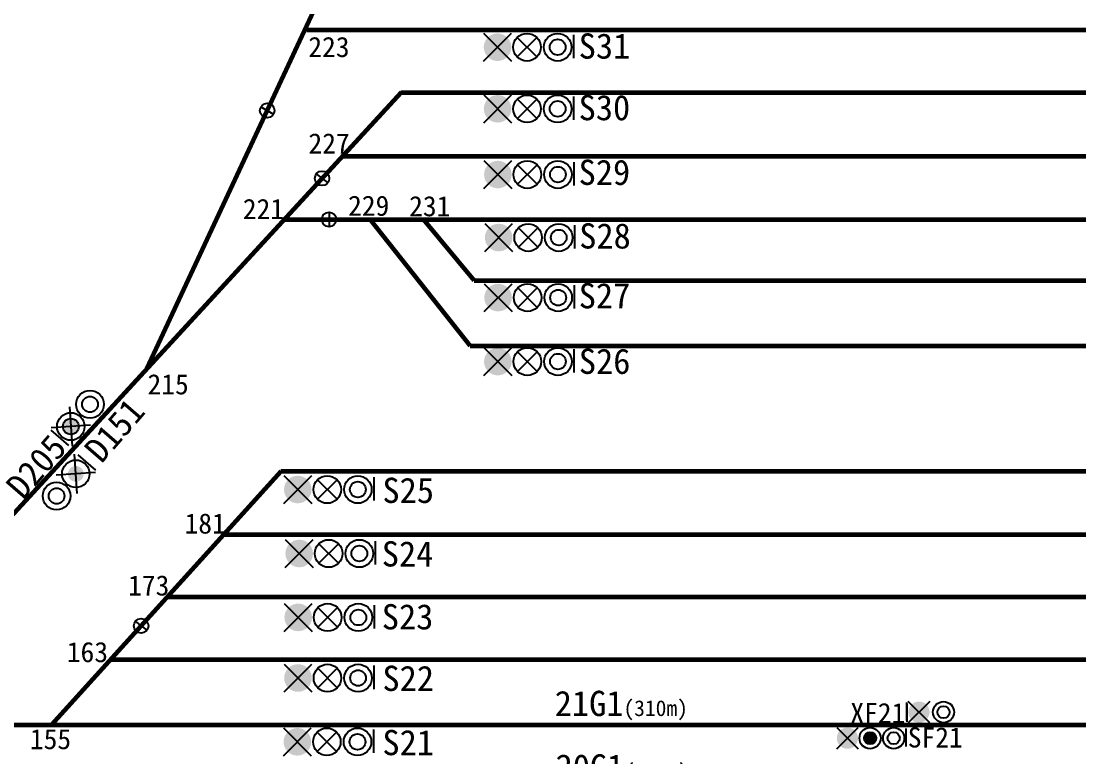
# Model space of a CAD drawing. Header units: millimetres. Extents: x -17381 to -15684, y 1883 to 2345.
# Drawn here: x -17207.12 to -17165.24, y 1957.26 to 1986.38 of the extents above; entities that cross this region are included whole.
import ezdxf

# ---------------------------------------------------------------- set-up
doc = ezdxf.new("R2010")
doc.units = ezdxf.units.MM
doc.layers.add('1', color=1, linetype='Continuous')
doc.layers.add('站台', color=7, linetype='Continuous')
doc.styles.add('宋体', font='')
doc.styles.get('宋体').set_extended_font_data('SimSun')

# ---------------------------------------------------------------- blocks, each defined once
blk = doc.blocks.new('qxjyj')
at = {"layer": '1', "color": 1}
blk.add_line((0, 1.6), (0, -1.6), dxfattribs=at)
blk.add_circle((-0.01, 0), 1.6, dxfattribs=at)

msp = doc.modelspace()

# ---------------------------------------------------------------- hatches: boundary and pattern name
at = {"lineweight": -3}
h = msp.add_hatch(color=1, dxfattribs=at)
h.paths.add_polyline_path([(-17187.872, 1985.733, -0.198912), (-17187.712, 1985.347, -0.198912), (-17187.872, 1984.961), (-17188.258, 1985.347)])
h.paths.add_polyline_path([(-17187.872, 1985.733), (-17188.258, 1985.347), (-17188.644, 1985.733, -0.414214)])
h.paths.add_polyline_path([(-17188.644, 1985.733), (-17188.258, 1985.347), (-17188.644, 1984.961, -0.198912), (-17188.804, 1985.347, -0.198912)])
h.paths.add_polyline_path([(-17188.644, 1984.961), (-17188.258, 1985.347), (-17187.872, 1984.961, -0.414214)])
h = msp.add_hatch(color=1, dxfattribs=at)
h.paths.add_polyline_path([(-17187.872, 1984.961, 0.198912), (-17187.712, 1985.347, 0.198912), (-17187.872, 1985.733), (-17188.258, 1985.347)])
h.paths.add_polyline_path([(-17187.872, 1984.961), (-17188.258, 1985.347), (-17188.644, 1984.961, 0.414214)])
h.paths.add_polyline_path([(-17188.644, 1984.961), (-17188.258, 1985.347), (-17188.644, 1985.733, 0.198912), (-17188.804, 1985.347, 0.198912)])
h.paths.add_polyline_path([(-17188.644, 1985.733), (-17188.258, 1985.347), (-17187.872, 1985.733, 0.414214)])
h = msp.add_hatch(color=1, dxfattribs=at)
h.paths.add_polyline_path([(-17187.87, 1983.295, -0.198912), (-17187.71, 1982.909, -0.198912), (-17187.87, 1982.523), (-17188.256, 1982.909)])
h.paths.add_polyline_path([(-17187.87, 1983.295), (-17188.256, 1982.909), (-17188.642, 1983.295, -0.414214)])
h.paths.add_polyline_path([(-17188.642, 1983.295), (-17188.256, 1982.909), (-17188.642, 1982.523, -0.198912), (-17188.802, 1982.909, -0.198912)])
h.paths.add_polyline_path([(-17188.642, 1982.523), (-17188.256, 1982.909), (-17187.87, 1982.523, -0.414214)])
h = msp.add_hatch(color=1, dxfattribs=at)
h.paths.add_polyline_path([(-17187.87, 1982.523, 0.198912), (-17187.71, 1982.909, 0.198912), (-17187.87, 1983.295), (-17188.256, 1982.909)])
h.paths.add_polyline_path([(-17187.87, 1982.523), (-17188.256, 1982.909), (-17188.642, 1982.523, 0.414214)])
h.paths.add_polyline_path([(-17188.642, 1982.523), (-17188.256, 1982.909), (-17188.642, 1983.295, 0.198912), (-17188.802, 1982.909, 0.198912)])
h.paths.add_polyline_path([(-17188.642, 1983.295), (-17188.256, 1982.909), (-17187.87, 1983.295, 0.414214)])
h = msp.add_hatch(color=1, dxfattribs=at)
h.paths.add_polyline_path([(-17187.86, 1980.693, -0.198912), (-17187.7, 1980.307, -0.198912), (-17187.86, 1979.921), (-17188.246, 1980.307)])
h.paths.add_polyline_path([(-17187.86, 1980.693), (-17188.246, 1980.307), (-17188.632, 1980.693, -0.414214)])
h.paths.add_polyline_path([(-17188.632, 1980.693), (-17188.246, 1980.307), (-17188.632, 1979.921, -0.198912), (-17188.792, 1980.307, -0.198912)])
h.paths.add_polyline_path([(-17188.632, 1979.921), (-17188.246, 1980.307), (-17187.86, 1979.921, -0.414214)])
h = msp.add_hatch(color=1, dxfattribs=at)
h.paths.add_polyline_path([(-17187.86, 1979.921, 0.198912), (-17187.7, 1980.307, 0.198912), (-17187.86, 1980.693), (-17188.246, 1980.307)])
h.paths.add_polyline_path([(-17187.86, 1979.921), (-17188.246, 1980.307), (-17188.632, 1979.921, 0.414214)])
h.paths.add_polyline_path([(-17188.632, 1979.921), (-17188.246, 1980.307), (-17188.632, 1980.693, 0.198912), (-17188.792, 1980.307, 0.198912)])
h.paths.add_polyline_path([(-17188.632, 1980.693), (-17188.246, 1980.307), (-17187.86, 1980.693, 0.414214)])
h = msp.add_hatch(color=1, dxfattribs=at)
h.paths.add_polyline_path([(-17187.828, 1978.199, -0.198912), (-17187.668, 1977.813, -0.198912), (-17187.828, 1977.427), (-17188.214, 1977.813)])
h.paths.add_polyline_path([(-17187.828, 1978.199), (-17188.214, 1977.813), (-17188.6, 1978.199, -0.414214)])
h.paths.add_polyline_path([(-17188.6, 1978.199), (-17188.214, 1977.813), (-17188.6, 1977.427, -0.198912), (-17188.76, 1977.813, -0.198912)])
h.paths.add_polyline_path([(-17188.6, 1977.427), (-17188.214, 1977.813), (-17187.828, 1977.427, -0.414214)])
h = msp.add_hatch(color=1, dxfattribs=at)
h.paths.add_polyline_path([(-17187.828, 1977.427, 0.198912), (-17187.668, 1977.813, 0.198912), (-17187.828, 1978.199), (-17188.214, 1977.813)])
h.paths.add_polyline_path([(-17187.828, 1977.427), (-17188.214, 1977.813), (-17188.6, 1977.427, 0.414214)])
h.paths.add_polyline_path([(-17188.6, 1977.427), (-17188.214, 1977.813), (-17188.6, 1978.199, 0.198912), (-17188.76, 1977.813, 0.198912)])
h.paths.add_polyline_path([(-17188.6, 1978.199), (-17188.214, 1977.813), (-17187.828, 1978.199, 0.414214)])
h = msp.add_hatch(color=1, dxfattribs=at)
h.paths.add_polyline_path([(-17187.851, 1975.823, -0.198912), (-17187.691, 1975.436, -0.198912), (-17187.851, 1975.05), (-17188.237, 1975.436)])
h.paths.add_polyline_path([(-17187.851, 1975.823), (-17188.237, 1975.436), (-17188.623, 1975.823, -0.414214)])
h.paths.add_polyline_path([(-17188.623, 1975.823), (-17188.237, 1975.436), (-17188.623, 1975.05, -0.198912), (-17188.783, 1975.436, -0.198912)])
h.paths.add_polyline_path([(-17188.623, 1975.05), (-17188.237, 1975.436), (-17187.851, 1975.05, -0.414214)])
h = msp.add_hatch(color=1, dxfattribs=at)
h.paths.add_polyline_path([(-17187.851, 1975.05, 0.198912), (-17187.691, 1975.436, 0.198912), (-17187.851, 1975.823), (-17188.237, 1975.436)])
h.paths.add_polyline_path([(-17187.851, 1975.05), (-17188.237, 1975.436), (-17188.623, 1975.05, 0.414214)])
h.paths.add_polyline_path([(-17188.623, 1975.05), (-17188.237, 1975.436), (-17188.623, 1975.823, 0.198912), (-17188.783, 1975.436, 0.198912)])
h.paths.add_polyline_path([(-17188.623, 1975.823), (-17188.237, 1975.436), (-17187.851, 1975.823, 0.414214)])
h = msp.add_hatch(color=1, dxfattribs=at)
h.paths.add_polyline_path([(-17187.861, 1973.29, -0.198912), (-17187.701, 1972.904, -0.198912), (-17187.861, 1972.518), (-17188.247, 1972.904)])
h.paths.add_polyline_path([(-17187.861, 1973.29), (-17188.247, 1972.904), (-17188.633, 1973.29, -0.414214)])
h.paths.add_polyline_path([(-17188.633, 1973.29), (-17188.247, 1972.904), (-17188.633, 1972.518, -0.198912), (-17188.793, 1972.904, -0.198912)])
h.paths.add_polyline_path([(-17188.633, 1972.518), (-17188.247, 1972.904), (-17187.861, 1972.518, -0.414214)])
h = msp.add_hatch(color=1, dxfattribs=at)
h.paths.add_polyline_path([(-17187.861, 1972.518, 0.198912), (-17187.701, 1972.904, 0.198912), (-17187.861, 1973.29), (-17188.247, 1972.904)])
h.paths.add_polyline_path([(-17187.861, 1972.518), (-17188.247, 1972.904), (-17188.633, 1972.518, 0.414214)])
h.paths.add_polyline_path([(-17188.633, 1972.518), (-17188.247, 1972.904), (-17188.633, 1973.29, 0.198912), (-17188.793, 1972.904, 0.198912)])
h.paths.add_polyline_path([(-17188.633, 1973.29), (-17188.247, 1972.904), (-17187.861, 1973.29, 0.414214)])
h = msp.add_hatch(color=5, dxfattribs=at)
h.paths.add_polyline_path([(-17205.178, 1970.646), (-17205.156, 1970.335), (-17205.467, 1970.313, -0.414214)])
h.paths.add_polyline_path([(-17205.156, 1970.335), (-17205.178, 1970.646, -0.198912), (-17204.952, 1970.571, -0.198912), (-17204.845, 1970.358)])
h.paths.add_polyline_path([(-17205.156, 1970.335), (-17204.845, 1970.358, -0.414214), (-17205.134, 1970.024)])
h.paths.add_polyline_path([(-17205.467, 1970.313), (-17205.156, 1970.335), (-17205.134, 1970.024, -0.198912), (-17205.36, 1970.099, -0.198912)])
h = msp.add_hatch(color=5, dxfattribs=at)
h.paths.add_polyline_path([(-17204.936, 1968.151), (-17204.959, 1968.462), (-17204.647, 1968.484, -0.414214)])
h.paths.add_polyline_path([(-17204.959, 1968.462), (-17204.936, 1968.151, -0.198912), (-17205.163, 1968.226, -0.198912), (-17205.27, 1968.44)])
h.paths.add_polyline_path([(-17204.959, 1968.462), (-17205.27, 1968.44, -0.414214), (-17204.981, 1968.773)])
h.paths.add_polyline_path([(-17204.647, 1968.484), (-17204.959, 1968.462), (-17204.981, 1968.773, -0.198912), (-17204.754, 1968.698, -0.198912)])
h = msp.add_hatch(color=1, dxfattribs=at)
h.paths.add_polyline_path([(-17195.783, 1968.226, -0.198912), (-17195.623, 1967.84, -0.198912), (-17195.783, 1967.454), (-17196.169, 1967.84)])
h.paths.add_polyline_path([(-17195.783, 1968.226), (-17196.169, 1967.84), (-17196.555, 1968.226, -0.414214)])
h.paths.add_polyline_path([(-17196.555, 1968.226), (-17196.169, 1967.84), (-17196.555, 1967.454, -0.198912), (-17196.715, 1967.84, -0.198912)])
h.paths.add_polyline_path([(-17196.555, 1967.454), (-17196.169, 1967.84), (-17195.783, 1967.454, -0.414214)])
h = msp.add_hatch(color=1, dxfattribs=at)
h.paths.add_polyline_path([(-17195.783, 1967.454, 0.198912), (-17195.623, 1967.84, 0.198912), (-17195.783, 1968.226), (-17196.169, 1967.84)])
h.paths.add_polyline_path([(-17195.783, 1967.454), (-17196.169, 1967.84), (-17196.555, 1967.454, 0.414214)])
h.paths.add_polyline_path([(-17196.555, 1967.454), (-17196.169, 1967.84), (-17196.555, 1968.226, 0.198912), (-17196.715, 1967.84, 0.198912)])
h.paths.add_polyline_path([(-17196.555, 1968.226), (-17196.169, 1967.84), (-17195.783, 1968.226, 0.414214)])
h = msp.add_hatch(color=1, dxfattribs=at)
h.paths.add_polyline_path([(-17195.726, 1965.694, -0.198912), (-17195.566, 1965.308, -0.198912), (-17195.726, 1964.922), (-17196.112, 1965.308)])
h.paths.add_polyline_path([(-17195.726, 1965.694), (-17196.112, 1965.308), (-17196.498, 1965.694, -0.414214)])
h.paths.add_polyline_path([(-17196.498, 1965.694), (-17196.112, 1965.308), (-17196.498, 1964.922, -0.198912), (-17196.658, 1965.308, -0.198912)])
h.paths.add_polyline_path([(-17196.498, 1964.922), (-17196.112, 1965.308), (-17195.726, 1964.922, -0.414214)])
h = msp.add_hatch(color=1, dxfattribs=at)
h.paths.add_polyline_path([(-17195.726, 1964.922, 0.198912), (-17195.566, 1965.308, 0.198912), (-17195.726, 1965.694), (-17196.112, 1965.308)])
h.paths.add_polyline_path([(-17195.726, 1964.922), (-17196.112, 1965.308), (-17196.498, 1964.922, 0.414214)])
h.paths.add_polyline_path([(-17196.498, 1964.922), (-17196.112, 1965.308), (-17196.498, 1965.694, 0.198912), (-17196.658, 1965.308, 0.198912)])
h.paths.add_polyline_path([(-17196.498, 1965.694), (-17196.112, 1965.308), (-17195.726, 1965.694, 0.414214)])
h = msp.add_hatch(color=1, dxfattribs=at)
h.paths.add_polyline_path([(-17195.765, 1963.164, -0.198912), (-17195.605, 1962.778, -0.198912), (-17195.765, 1962.392), (-17196.151, 1962.778)])
h.paths.add_polyline_path([(-17195.765, 1963.164), (-17196.151, 1962.778), (-17196.538, 1963.164, -0.414214)])
h.paths.add_polyline_path([(-17196.538, 1963.164), (-17196.151, 1962.778), (-17196.538, 1962.392, -0.198912), (-17196.697, 1962.778, -0.198912)])
h.paths.add_polyline_path([(-17196.538, 1962.392), (-17196.151, 1962.778), (-17195.765, 1962.392, -0.414214)])
h = msp.add_hatch(color=1, dxfattribs=at)
h.paths.add_polyline_path([(-17195.765, 1962.392, 0.198912), (-17195.605, 1962.778, 0.198912), (-17195.765, 1963.164), (-17196.151, 1962.778)])
h.paths.add_polyline_path([(-17195.765, 1962.392), (-17196.151, 1962.778), (-17196.538, 1962.392, 0.414214)])
h.paths.add_polyline_path([(-17196.538, 1962.392), (-17196.151, 1962.778), (-17196.538, 1963.164, 0.198912), (-17196.697, 1962.778, 0.198912)])
h.paths.add_polyline_path([(-17196.538, 1963.164), (-17196.151, 1962.778), (-17195.765, 1963.164, 0.414214)])
h = msp.add_hatch(color=1, dxfattribs=at)
h.paths.add_polyline_path([(-17195.775, 1960.765, -0.198912), (-17195.615, 1960.378, -0.198912), (-17195.775, 1959.992), (-17196.161, 1960.378)])
h.paths.add_polyline_path([(-17195.775, 1960.765), (-17196.161, 1960.378), (-17196.547, 1960.765, -0.414214)])
h.paths.add_polyline_path([(-17196.547, 1960.765), (-17196.161, 1960.378), (-17196.547, 1959.992, -0.198912), (-17196.707, 1960.378, -0.198912)])
h.paths.add_polyline_path([(-17196.547, 1959.992), (-17196.161, 1960.378), (-17195.775, 1959.992, -0.414214)])
h = msp.add_hatch(color=1, dxfattribs=at)
h.paths.add_polyline_path([(-17195.775, 1959.992, 0.198912), (-17195.615, 1960.378, 0.198912), (-17195.775, 1960.765), (-17196.161, 1960.378)])
h.paths.add_polyline_path([(-17195.775, 1959.992), (-17196.161, 1960.378), (-17196.547, 1959.992, 0.414214)])
h.paths.add_polyline_path([(-17196.547, 1959.992), (-17196.161, 1960.378), (-17196.547, 1960.765, 0.198912), (-17196.707, 1960.378, 0.198912)])
h.paths.add_polyline_path([(-17196.547, 1960.765), (-17196.161, 1960.378), (-17195.775, 1960.765, 0.414214)])
h = msp.add_hatch(color=1, dxfattribs=at)
h.paths.add_polyline_path([(-17171.865, 1959.325, 0.198912), (-17171.988, 1959.028, 0.198912), (-17171.865, 1958.731), (-17171.568, 1959.028)])
h.paths.add_polyline_path([(-17171.865, 1959.325), (-17171.568, 1959.028), (-17171.271, 1959.325, 0.414214)])
h.paths.add_polyline_path([(-17171.271, 1959.325), (-17171.568, 1959.028), (-17171.271, 1958.731, 0.198912), (-17171.148, 1959.028, 0.198912)])
h.paths.add_polyline_path([(-17171.271, 1958.731), (-17171.568, 1959.028), (-17171.865, 1958.731, 0.414214)])
h = msp.add_hatch(color=1, dxfattribs=at)
h.paths.add_polyline_path([(-17171.865, 1958.731, -0.198912), (-17171.988, 1959.028, -0.198912), (-17171.865, 1959.325), (-17171.568, 1959.028)])
h.paths.add_polyline_path([(-17171.865, 1958.731), (-17171.568, 1959.028), (-17171.271, 1958.731, -0.414214)])
h.paths.add_polyline_path([(-17171.271, 1958.731), (-17171.568, 1959.028), (-17171.271, 1959.325, -0.198912), (-17171.148, 1959.028, -0.198912)])
h.paths.add_polyline_path([(-17171.271, 1959.325), (-17171.568, 1959.028), (-17171.865, 1959.325, -0.414214)])
h = msp.add_hatch(color=1, dxfattribs=at)
h.paths.add_polyline_path([(-17195.798, 1958.241, -0.198912), (-17195.638, 1957.854, -0.198912), (-17195.798, 1957.468), (-17196.184, 1957.854)])
h.paths.add_polyline_path([(-17195.798, 1958.241), (-17196.184, 1957.854), (-17196.57, 1958.241, -0.414214)])
h.paths.add_polyline_path([(-17196.57, 1958.241), (-17196.184, 1957.854), (-17196.57, 1957.468, -0.198912), (-17196.73, 1957.854, -0.198912)])
h.paths.add_polyline_path([(-17196.57, 1957.468), (-17196.184, 1957.854), (-17195.798, 1957.468, -0.414214)])
h = msp.add_hatch(color=1, dxfattribs=at)
h.paths.add_polyline_path([(-17195.798, 1957.468, 0.198912), (-17195.638, 1957.854, 0.198912), (-17195.798, 1958.241), (-17196.184, 1957.854)])
h.paths.add_polyline_path([(-17195.798, 1957.468), (-17196.184, 1957.854), (-17196.57, 1957.468, 0.414214)])
h.paths.add_polyline_path([(-17196.57, 1957.468), (-17196.184, 1957.854), (-17196.57, 1958.241, 0.198912), (-17196.73, 1957.854, 0.198912)])
h.paths.add_polyline_path([(-17196.57, 1958.241), (-17196.184, 1957.854), (-17195.798, 1958.241, 0.414214)])
h = msp.add_hatch(color=1, dxfattribs=at)
h.paths.add_polyline_path([(-17174.106, 1958.295, -0.198912), (-17173.983, 1957.998, -0.198912), (-17174.106, 1957.701), (-17174.403, 1957.998)])
h.paths.add_polyline_path([(-17174.106, 1958.295), (-17174.403, 1957.998), (-17174.7, 1958.295, -0.414214)])
h.paths.add_polyline_path([(-17174.7, 1958.295), (-17174.403, 1957.998), (-17174.7, 1957.701, -0.198912), (-17174.823, 1957.998, -0.198912)])
h.paths.add_polyline_path([(-17174.7, 1957.701), (-17174.403, 1957.998), (-17174.106, 1957.701, -0.414214)])
h = msp.add_hatch(color=1, dxfattribs=at)
h.paths.add_polyline_path([(-17174.106, 1957.701, 0.198912), (-17173.983, 1957.998, 0.198912), (-17174.106, 1958.295), (-17174.403, 1957.998)])
h.paths.add_polyline_path([(-17174.106, 1957.701), (-17174.403, 1957.998), (-17174.7, 1957.701, 0.414214)])
h.paths.add_polyline_path([(-17174.7, 1957.701), (-17174.403, 1957.998), (-17174.7, 1958.295, 0.198912), (-17174.823, 1957.998, 0.198912)])
h.paths.add_polyline_path([(-17174.7, 1958.295), (-17174.403, 1957.998), (-17174.106, 1958.295, 0.414214)])
msp.add_hatch(color=0, dxfattribs=at).paths.add_polyline_path([(-17173.745, 1957.998, 1), (-17173.265, 1957.998, 1)])

# ---------------------------------------------------------------- linework, layer by layer
at = {"color": 6, "lineweight": 60}
for p, q in [((-17202.149, 1972.618), (-17194.738, 1988.496)), ((-17140.487, 1986.028), (-17195.815, 1986.028)), ((-17192.086, 1983.56), (-17138.817, 1983.56)), ((-17143.427, 1981.028), (-17194.401, 1981.028)), ((-17196.708, 1978.528), (-17135.411, 1978.528)), ((-17189.187, 1976.118), (-17141.035, 1976.118)), ((-17189.344, 1973.53), (-17142.367, 1973.53)), ((-17144.563, 1968.549), (-17196.843, 1968.549)), ((-17138.953, 1966.051), (-17199.105, 1966.051)), ((-17141.264, 1963.582), (-17201.341, 1963.582)), ((-17203.583, 1961.107), (-17143.195, 1961.107)), ((-17212.334, 1958.528), (-17036.617, 1958.528))]:
    msp.add_line(p, q, dxfattribs=at)
at = {"lineweight": -3}
for p, q in [((-17188.81, 1984.795), (-17187.707, 1985.898)), ((-17188.81, 1985.898), (-17187.707, 1984.795)), ((-17188.81, 1985.898), (-17187.707, 1984.795)), ((-17188.81, 1984.795), (-17187.707, 1985.898)), ((-17185.236, 1984.912), (-17185.236, 1985.837)), ((-17186.705, 1984.961), (-17187.477, 1985.733)), ((-17187.477, 1984.961), (-17186.705, 1985.733)), ((-17188.807, 1982.358), (-17187.704, 1983.461)), ((-17188.807, 1983.461), (-17187.704, 1982.358)), ((-17188.807, 1983.461), (-17187.704, 1982.358)), ((-17188.807, 1982.358), (-17187.704, 1983.461)), ((-17186.702, 1982.523), (-17187.474, 1983.295)), ((-17187.474, 1982.523), (-17186.702, 1983.295)), ((-17185.233, 1982.475), (-17185.233, 1983.4)), ((-17188.798, 1979.755), (-17187.695, 1980.858)), ((-17188.798, 1980.858), (-17187.695, 1979.755)), ((-17188.798, 1980.858), (-17187.695, 1979.755)), ((-17188.798, 1979.755), (-17187.695, 1980.858)), ((-17185.224, 1979.872), (-17185.224, 1980.798)), ((-17186.693, 1979.921), (-17187.465, 1980.693)), ((-17187.465, 1979.921), (-17186.693, 1980.693)), ((-17188.766, 1977.261), (-17187.663, 1978.364)), ((-17188.766, 1978.364), (-17187.663, 1977.261)), ((-17188.766, 1978.364), (-17187.663, 1977.261)), ((-17188.766, 1977.261), (-17187.663, 1978.364)), ((-17185.192, 1977.378), (-17185.192, 1978.304)), ((-17186.661, 1977.427), (-17187.433, 1978.199)), ((-17187.433, 1977.427), (-17186.661, 1978.199)), ((-17188.788, 1974.885), (-17187.685, 1975.988)), ((-17188.788, 1975.988), (-17187.685, 1974.885)), ((-17188.788, 1975.988), (-17187.685, 1974.885)), ((-17188.788, 1974.885), (-17187.685, 1975.988)), ((-17186.683, 1975.05), (-17187.455, 1975.823)), ((-17187.455, 1975.05), (-17186.683, 1975.823)), ((-17185.214, 1975.002), (-17185.214, 1975.927)), ((-17188.798, 1972.353), (-17187.695, 1973.456)), ((-17188.798, 1973.456), (-17187.695, 1972.353)), ((-17188.798, 1973.456), (-17187.695, 1972.353)), ((-17188.798, 1972.353), (-17187.695, 1973.456)), ((-17186.693, 1972.518), (-17187.465, 1973.29)), ((-17187.465, 1972.518), (-17186.693, 1973.29)), ((-17185.224, 1972.47), (-17185.224, 1973.395)), ((-17205.212, 1971.113), (-17205.1, 1969.557)), ((-17204.378, 1970.391), (-17205.934, 1970.279)), ((-17205.234, 1969.581), (-17205.934, 1970.186)), ((-17204.903, 1967.684), (-17205.015, 1969.24)), ((-17204.88, 1969.217), (-17204.181, 1968.611)), ((-17196.72, 1967.288), (-17195.617, 1968.391)), ((-17196.72, 1968.391), (-17195.617, 1967.288)), ((-17196.72, 1968.391), (-17195.617, 1967.288)), ((-17196.72, 1967.288), (-17195.617, 1968.391)), ((-17194.615, 1967.454), (-17195.388, 1968.226)), ((-17195.388, 1967.454), (-17194.615, 1968.226)), ((-17193.146, 1967.405), (-17193.146, 1968.331)), ((-17196.664, 1964.757), (-17195.561, 1965.86)), ((-17196.664, 1965.86), (-17195.561, 1964.757)), ((-17196.664, 1965.86), (-17195.561, 1964.757)), ((-17196.664, 1964.757), (-17195.561, 1965.86)), ((-17194.559, 1964.922), (-17195.331, 1965.694)), ((-17195.331, 1964.922), (-17194.559, 1965.694)), ((-17193.09, 1964.874), (-17193.09, 1965.799)), ((-17196.703, 1962.226), (-17195.6, 1963.329)), ((-17196.703, 1963.329), (-17195.6, 1962.226)), ((-17196.703, 1963.329), (-17195.6, 1962.226)), ((-17196.703, 1962.226), (-17195.6, 1963.329)), ((-17194.598, 1962.392), (-17195.37, 1963.164)), ((-17195.37, 1962.392), (-17194.598, 1963.164)), ((-17193.129, 1962.343), (-17193.129, 1963.269)), ((-17196.712, 1959.827), (-17195.609, 1960.93)), ((-17196.712, 1960.93), (-17195.609, 1959.827)), ((-17196.712, 1960.93), (-17195.609, 1959.827)), ((-17196.712, 1959.827), (-17195.609, 1960.93)), ((-17194.607, 1959.992), (-17195.38, 1960.765)), ((-17195.38, 1959.992), (-17194.607, 1960.765)), ((-17193.139, 1959.944), (-17193.139, 1960.869)), ((-17172.048, 1958.694), (-17172.048, 1959.406)), ((-17172.048, 1959.363), (-17172.048, 1958.651)), ((-17171.144, 1958.604), (-17171.993, 1959.453)), ((-17171.144, 1959.453), (-17171.993, 1958.604)), ((-17171.144, 1959.453), (-17171.993, 1958.604)), ((-17171.144, 1958.604), (-17171.993, 1959.453)), ((-17196.736, 1957.303), (-17195.633, 1958.406)), ((-17196.736, 1958.406), (-17195.633, 1957.303)), ((-17196.736, 1958.406), (-17195.633, 1957.303)), ((-17196.736, 1957.303), (-17195.633, 1958.406)), ((-17194.631, 1957.468), (-17195.403, 1958.241)), ((-17195.403, 1957.468), (-17194.631, 1958.241)), ((-17193.162, 1957.42), (-17193.162, 1958.345)), ((-17174.827, 1957.574), (-17173.979, 1958.422)), ((-17174.827, 1958.422), (-17173.979, 1957.574)), ((-17174.827, 1958.422), (-17173.979, 1957.574)), ((-17174.827, 1957.574), (-17173.979, 1958.422)), ((-17172.078, 1957.663), (-17172.078, 1958.375))]:
    msp.add_line(p, q, dxfattribs=at)
at = {"color": 124, "lineweight": -3}
for p, q in [((-17188.258, 1985.347), (-17188.258, 1985.347)), ((-17188.258, 1985.347), (-17188.258, 1985.347)), ((-17188.256, 1982.909), (-17188.256, 1982.909)), ((-17188.256, 1982.909), (-17188.256, 1982.909)), ((-17188.246, 1980.307), (-17188.246, 1980.307)), ((-17188.246, 1980.307), (-17188.246, 1980.307)), ((-17188.214, 1977.813), (-17188.214, 1977.813)), ((-17188.214, 1977.813), (-17188.214, 1977.813)), ((-17188.237, 1975.436), (-17188.237, 1975.436)), ((-17188.237, 1975.436), (-17188.237, 1975.436)), ((-17188.247, 1972.904), (-17188.247, 1972.904)), ((-17188.247, 1972.904), (-17188.247, 1972.904)), ((-17205.156, 1970.335), (-17205.156, 1970.335)), ((-17205.156, 1970.335), (-17205.156, 1970.335)), ((-17196.169, 1967.84), (-17196.169, 1967.84)), ((-17196.169, 1967.84), (-17196.169, 1967.84)), ((-17196.112, 1965.308), (-17196.112, 1965.308)), ((-17196.112, 1965.308), (-17196.112, 1965.308)), ((-17196.151, 1962.778), (-17196.151, 1962.778)), ((-17196.151, 1962.778), (-17196.151, 1962.778)), ((-17196.161, 1960.378), (-17196.161, 1960.378)), ((-17196.161, 1960.378), (-17196.161, 1960.378)), ((-17171.568, 1959.028), (-17171.568, 1959.028)), ((-17171.568, 1959.028), (-17171.568, 1959.028)), ((-17196.184, 1957.854), (-17196.184, 1957.854)), ((-17196.184, 1957.854), (-17196.184, 1957.854)), ((-17174.403, 1957.998), (-17174.403, 1957.998)), ((-17174.403, 1957.998), (-17174.403, 1957.998))]:
    msp.add_line(p, q, dxfattribs=at)
at = {"color": 5, "lineweight": -3}
for p, q in [((-17205.212, 1971.113), (-17205.1, 1969.557)), ((-17204.378, 1970.391), (-17205.934, 1970.279)), ((-17204.903, 1967.684), (-17205.015, 1969.24)), ((-17204.181, 1968.518), (-17205.737, 1968.406))]:
    msp.add_line(p, q, dxfattribs=at)
at = {"lineweight": -3}
for centre, radius in [((-17187.091, 1985.347), 0.546), ((-17185.878, 1985.347), 0.546), ((-17185.878, 1985.347), 0.312), ((-17187.088, 1982.909), 0.546), ((-17185.876, 1982.909), 0.546), ((-17185.876, 1982.909), 0.312), ((-17187.079, 1980.307), 0.546), ((-17185.867, 1980.307), 0.546), ((-17185.867, 1980.307), 0.312), ((-17187.047, 1977.813), 0.546), ((-17185.834, 1977.813), 0.546), ((-17185.834, 1977.813), 0.312), ((-17187.069, 1975.436), 0.546), ((-17185.857, 1975.436), 0.546), ((-17185.857, 1975.436), 0.312), ((-17187.079, 1972.904), 0.546), ((-17185.867, 1972.904), 0.546), ((-17185.867, 1972.904), 0.312), ((-17204.396, 1971.213), 0.546), ((-17204.396, 1971.213), 0.312), ((-17195.001, 1967.84), 0.546), ((-17193.789, 1967.84), 0.546), ((-17193.789, 1967.84), 0.312), ((-17205.719, 1967.584), 0.546), ((-17205.719, 1967.584), 0.312), ((-17194.945, 1965.308), 0.546), ((-17193.732, 1965.308), 0.546), ((-17193.732, 1965.308), 0.312), ((-17194.984, 1962.778), 0.546), ((-17193.772, 1962.778), 0.546), ((-17193.772, 1962.778), 0.312), ((-17194.993, 1960.378), 0.546), ((-17193.781, 1960.378), 0.546), ((-17193.781, 1960.378), 0.312), ((-17170.598, 1959.028), 0.42), ((-17170.598, 1959.028), 0.42), ((-17170.598, 1959.028), 0.24), ((-17170.598, 1959.028), 0.24), ((-17195.017, 1957.854), 0.546), ((-17193.804, 1957.854), 0.546), ((-17193.804, 1957.854), 0.312), ((-17173.505, 1957.998), 0.42), ((-17173.505, 1957.998), 0.24), ((-17172.572, 1957.998), 0.42), ((-17172.572, 1957.998), 0.24)]:
    msp.add_circle(centre, radius, dxfattribs=at)
at = {"color": 5, "lineweight": -3}
for centre, radius in [((-17205.156, 1970.335), 0.546), ((-17205.156, 1970.335), 0.312), ((-17204.959, 1968.462), 0.546)]:
    msp.add_circle(centre, radius, dxfattribs=at)
at = {"layer": '站台', "color": 6, "lineweight": 60}
for p, q in [((-17192.076, 1983.56), (-17211.381, 1962.59)), ((-17189.344, 1973.53), (-17193.308, 1978.527)), ((-17189.187, 1976.118), (-17191.191, 1978.525)), ((-17196.843, 1968.549), (-17205.919, 1958.528))]:
    msp.add_line(p, q, dxfattribs=at)

# ---------------------------------------------------------------- block references
at = {"color": 0}
for p, xscale, yscale, zscale, rotation in [((-17197.377, 1982.843), 0.1799999999996088, 0.1799999999996088, 0.1799999999996088, 60.07014464797329), ((-17195.207, 1980.158), 0.1799999999993576, 0.1799999999993576, 0.1799999999993576, 52.07014464805361), ((-17194.927, 1978.53), 0.1799999999996984, 0.1799999999996984, 0.1799999999996984, 0.07014464790900053), ((-17202.371, 1962.445), 0.1799999999994473, 0.1799999999994473, 0.1799999999994473, 52.07014464807585)]:
    msp.add_blockref('qxjyj', p, dxfattribs=dict(at, xscale=xscale, yscale=yscale, zscale=zscale, rotation=rotation))

# ---------------------------------------------------------------- texts
at = {"color": 124, "lineweight": -3, "attachment_point": 1, "style": '宋体'}
for s, insert, char_height, width in [('{\\C256;223}', (-17195.751, 1985.758), 0.8, 1.31916), ('{\\C256;S31}', (-17185.043, 1985.894), 1, 1.49222), ('{\\C256;S30}', (-17185.046, 1983.456), 1, 1.49222), ('{\\C256;227}', (-17195.745, 1981.94), 0.8, 1.31916), ('{\\C256;S29}', (-17185.046, 1980.896), 1, 1.49222), ('{\\C256;229}', (-17194.176, 1979.473), 0.8, 1.31916), ('{\\C256;221}', (-17198.344, 1979.346), 0.8, 1.31916), ('{\\C256;231}', (-17191.759, 1979.456), 0.8, 1.31916), ('{\\C256;S28}', (-17185.022, 1978.378), 1, 1.49222), ('{\\C256;S27}', (-17185.042, 1976.011), 1, 1.49222), ('{\\C256;S26}', (-17185.037, 1973.416), 1, 1.49222), ('{\\C256;215}', (-17202.119, 1972.406), 0.8, 1.31916), ('{\\C256;S25}', (-17192.815, 1968.308), 1, 1.49222), ('{\\C256;181}', (-17200.652, 1966.896), 0.8, 1.31916), ('{\\C256;S24}', (-17192.841, 1965.793), 1, 1.49222), ('{\\C256;173}', (-17202.888, 1964.444), 0.8, 1.31916), ('{\\C256;S23}', (-17192.841, 1963.303), 1, 1.49222), ('{\\C256;163}', (-17205.315, 1961.807), 0.8, 1.31916), ('{\\C256;S22}', (-17192.815, 1960.866), 1, 1.49222), ('{\\C256;21G1\\H0.625x;(310m)}', (-17185.993, 1959.874), 1, 3.62344), ('{\\C256;XF21}', (-17174.288, 1959.393), 0.8, 0.12876), ('{\\C256;155}', (-17206.777, 1958.363), 0.8, 1.31916), ('{\\C256;S21}', (-17192.815, 1958.324), 1, 1.49222), ('{\\C256;SF21}', (-17172.013, 1958.428), 0.8, 1.49222), ('{\\C256;20G1\\H0.625x;(310m)}', (-17185.96, 1957.36), 1, 3.62344)]:
    msp.add_mtext(s, dxfattribs=dict(at, insert=insert, char_height=char_height, width=width))
at = {"color": 124, "lineweight": -3, "char_height": 1, "width": 1.49222, "attachment_point": 3, "rotation": 49.1112, "style": '宋体'}
for s, insert in [('{\\C256;D151}', (-17202.915, 1971.547)), ('{\\C256;D205}', (-17206.016, 1970.107))]:
    msp.add_mtext(s, dxfattribs=dict(at, insert=insert))

doc.saveas('drawing.dxf')
